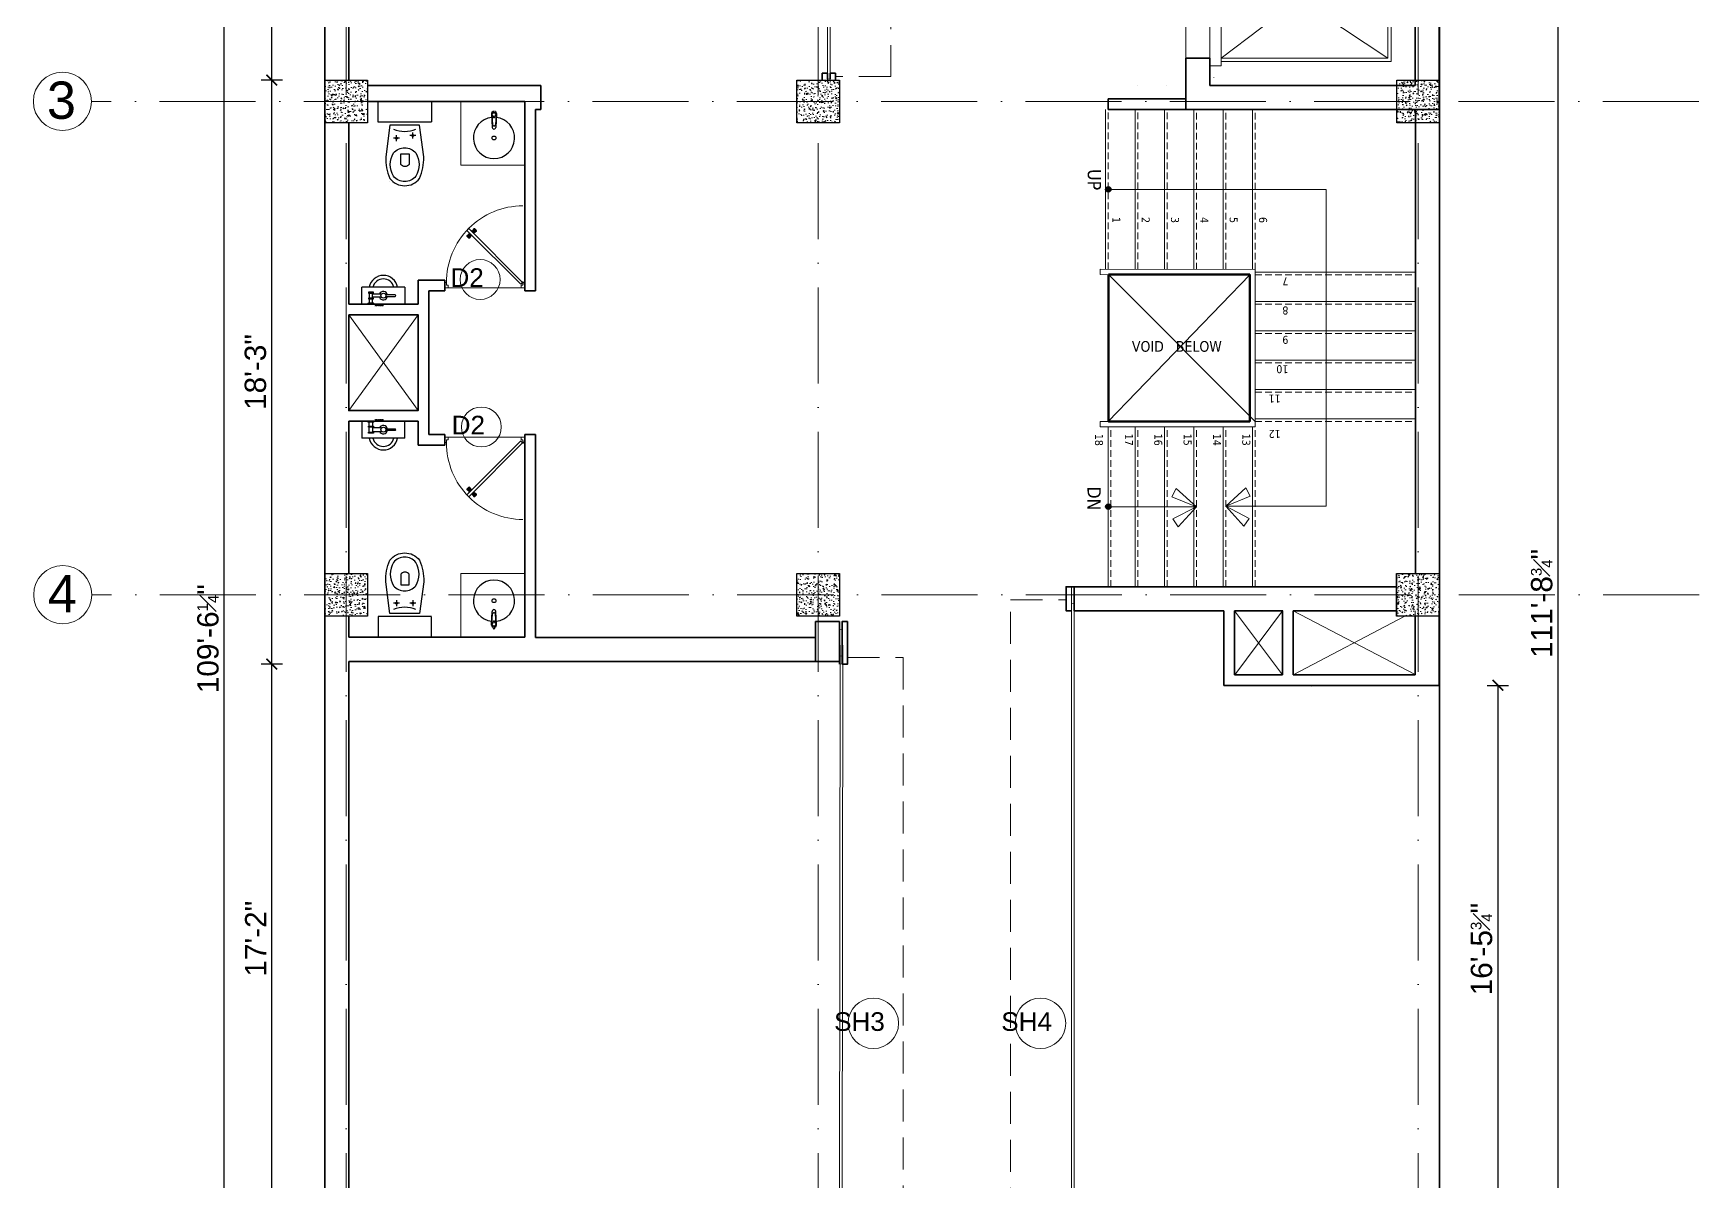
# Model space of a CAD drawing. Header units: inches. Extents: x 10755 to 33653, y -10992 to 10708.
# Drawn here: x 10755 to 11380, y 6447 to 6877 of the extents above; entities that cross this region are included whole.
import ezdxf

# ---------------------------------------------------------------- set-up
doc = ezdxf.new("R2010")
doc.units = ezdxf.units.IN
doc.header["$MEASUREMENT"] = 0
for name, pattern in [('ACAD_ISO10W100', [18, 12, -3, 0, -3]), ('HIDDEN', [0.375, 0.25, -0.125]), ('SA-WC-P$0$HIDDEN', [2.25, 1.5, -0.75])]:
    doc.linetypes.add(name, pattern=pattern)
for name, color, linetype, lineweight in [('arrow line', 54, 'Continuous', 9), ('centerline', 9, 'ACAD_ISO10W100', 5), ('col', 1, 'Continuous', 30), ('dim', 6, 'Continuous', 13), ('DIMINSION', 5, 'Continuous', 15), ('hatch', 33, 'Continuous', 5), ('hatch 2', 8, 'Continuous', 13), ('hatch- rcc', 252, 'Continuous', 5), ('hatch1', 9, 'Continuous', 5), ('L1 furnitures', 252, 'Continuous', 9), ('Pillar', 11, 'Continuous', 25), ('PUERTAS', 7, 'Continuous', 0), ('railing', 33, 'Continuous', 15), ('rs', 102, 'Continuous', 15), ('site', 4, 'Continuous', 35), ('STAIRCASE', 143, 'Continuous', 15), ('title text 1', 113, 'Continuous', 25), ('tread hidden', 200, 'HIDDEN', 9), ('wall', 1, 'Continuous', 35), ('win sec', 161, 'Continuous', 9)]:
    doc.layers.add(name, color=color, linetype=linetype, lineweight=lineweight)
doc.layers.add('T-TEXT', color=230, linetype='Continuous')
doc.layers.get('DIMINSION').off()
doc.styles.add('ATTR', font='romans.shx', dxfattribs={"width": 0.8, "height": 0.7})
doc.styles.add('Prajwal', font='stylu.ttf', dxfattribs={"height": 9})
doc.styles.get("Standard").update_dxf_attribs({"font": 'arial.ttf'})
doc.styles.add('suren', font='times.ttf', dxfattribs={"height": 4})
doc.dimstyles.new('S8', dxfattribs={"dimscale": 8, "dimtxt": 1, "dimasz": 0.5, "dimexe": 0.5, "dimexo": 0.5, "dimgap": 0.25, "dimtad": 1, "dimzin": 3, "dimdsep": 46, "dimlunit": 4, "dimtxsty": 'Standard', "dimblk": 'ARCHTICK', "dimcen": 0, "dimclrd": 256, "dimclre": 256, "dimclrt": 6, "dimadec": 0, "dimazin": 0, "dimtfac": 0.5, "dimtix": 1, "dimtmove": 1, "dimatfit": 3, "dimfxl": 0.5, "dimfxlon": 1, "dimfrac": 1, "dimtolj": 1, "dimtzin": 0, "dimarcsym": 1})

# ---------------------------------------------------------------- blocks, each defined once
blk = doc.blocks.new('A$C03EF3246')
at = {"layer": 'arrow line'}
for q in [(-16.37, -1.02), (-1.99, -1.02)]:
    blk.add_line((-9.18, 6.21), q, dxfattribs=at)
for points in [[(-16.37, -1.02), (-13.34, -2.78), (-9.18, 6.21)], [(-1.99, -1.02), (-5.01, -2.78), (-9.18, 6.21)]]:
    blk.add_lwpolyline(points, dxfattribs=at)
blk = doc.blocks.new('ETERWEWE')
at = {"layer": 'hatch- rcc', "linetype": 'Continuous', "ltscale": 30}
h = blk.add_hatch(dxfattribs=at)
h.set_pattern_fill('AR-CONC', color=256, scale=0.5, style=0)
h.set_pattern_definition([(50, (0, 0), (3.586300913, -0.313760675), [0.375, -4.125]), (355, (0, 0), (-0.69375667, 3.76096067), [0.3, -3.3]), (100.4514445, (0.299, -0.026), (2.89254423, 3.447199955), [0.31870096, -3.50571056]), (46.1842, (0, 1), (5.33620665, -0.8275964), [0.5625, -6.1875]), (96.6356355, (0.4447, 0.931), (4.67330973, 4.870593), [0.47805171, -5.2585688]), (351.184164, (0, 1), (4.67330973, 4.870593), [0.45, -4.95]), (21, (0.5, 0.75), (2.98453526, -2.013094453), [0.375, -4.125]), (326, (0.5, 0.75), (1.21657666, 3.625750225), [0.3, -3.3]), (71.4514447, (0.7487, 0.5822), (4.20111188, 1.612655764), [0.31870095, -3.50571056]), (37.5, (0, 0), (0.060799277, 1.664469269), [0, -3.26, 0, -3.35, 0, -3.3125]), (7.5, (0, 0), (1.315347687, 1.97205856), [0, -1.91, 0, -3.185, 0, -1.2625]), (327.5, (-1.115, 0), (2.669112181, -0.112774359), [0, -1.25, 0, -3.9, 0, -5.175]), (317.5, (-1.615, 0), (2.915930847, 0.50052491), [0, -1.625, 0, -2.59, 0, -3.675])])
h.paths.add_polyline_path([(159423.23, -3794.58), (159439.23, -3794.58), (159439.23, -3778.58), (159423.23, -3778.58)])
at = {"layer": 'col', "linetype": 'Continuous', "ltscale": 30}
blk.add_lwpolyline([(159423.23, -3794.58), (159423.23, -3778.58), (159439.23, -3778.58), (159439.23, -3794.58), (159423.23, -3794.58)], dxfattribs=at)
blk = doc.blocks.new('2ft6in')
at = {"layer": 'PUERTAS', "color": 2}
for p, q in [((0.84, 2.1), (21.02, 22.28)), ((21.71, 21.6), (1.47, 1.37)), ((18.33, 21.76), (18.31, 21.77)), ((21.71, 21.6), (21.02, 22.28)), ((21.18, 18.9), (21.2, 18.89)), ((0, 2), (0, 0)), ((0.6, 2), (0, 2)), ((1.33, 0), (0, 0)), ((0.6, 1.26), (0.6, 2.04)), ((0.67, 1.26), (0.6, 1.26)), ((0.67, 1.26), (0.67, 2.01)), ((0.67, 1), (0.67, 1.26)), ((1.33, 1), (0.67, 1)), ((1.31, 1.53), (0.79, 2.06)), ((1.36, 1.58), (0.81, 2.12)), ((1.36, 1.58), (1.31, 1.53)), ((1.47, 1.37), (1.31, 1.53)), ((1.33, 0), (1.33, 1)), ((28.67, 0), (28.67, 1)), ((28.67, 1), (29.33, 1)), ((28.67, 0), (30, 0)), ((29.33, 1), (29.33, 2)), ((29.33, 2), (30, 2)), ((30, 0), (30, 2))]:
    blk.add_line(p, q, dxfattribs=at)
at = {"layer": 'PUERTAS', "color": 8}
for p, q in [((18.81, 20.78), (18.04, 21.4)), ((18.86, 20.83), (18.08, 21.46)), ((18.95, 20.92), (18.2, 21.58)), ((18.44, 21.9), (18.31, 21.77)), ((19.07, 21.03), (18.34, 21.72)), ((18.44, 21.9), (18.56, 22.02)), ((18.58, 22.01), (18.56, 22.02)), ((19.3, 21.26), (18.61, 22)), ((19.42, 21.38), (18.75, 22.14)), ((19.51, 21.48), (18.88, 22.26)), ((18.91, 20.27), (19.19, 20.69)), ((19.55, 21.53), (18.93, 22.3)), ((19.13, 20.8), (19.03, 20.9)), ((19.15, 20.82), (19.05, 20.92)), ((19.09, 20.44), (19.25, 20.76)), ((19.19, 20.87), (19.1, 20.96)), ((19.25, 20.93), (19.16, 21.02)), ((19.28, 20.63), (19.32, 20.83)), ((19.4, 21.08), (19.31, 21.17)), ((19.47, 21.15), (19.38, 21.24)), ((19.43, 20.78), (19.4, 20.9)), ((19.51, 21.19), (19.42, 21.28)), ((19.55, 20.91), (19.43, 20.94)), ((19.53, 21.21), (19.44, 21.3)), ((19.7, 21.06), (19.51, 21.01)), ((19.89, 21.24), (19.58, 21.08)), ((20.07, 21.42), (19.64, 21.15)), ((19.69, 19.49), (20.12, 19.76)), ((19.87, 19.67), (20.18, 19.83)), ((20.06, 19.85), (20.25, 19.9)), ((20.21, 20), (20.33, 19.97)), ((20.21, 19.38), (20.83, 18.61)), ((20.23, 19.7), (20.32, 19.61)), ((20.25, 19.72), (20.34, 19.63)), ((20.25, 19.43), (20.88, 18.65)), ((20.29, 19.76), (20.38, 19.67)), ((20.33, 20.13), (20.36, 20.01)), ((20.34, 19.53), (21, 18.77)), ((20.36, 19.83), (20.45, 19.74)), ((20.48, 20.28), (20.44, 20.08)), ((20.46, 19.64), (21.14, 18.91)), ((20.5, 19.98), (20.6, 19.89)), ((20.67, 20.47), (20.51, 20.15)), ((20.85, 20.64), (20.57, 20.22)), ((20.57, 20.04), (20.66, 19.95)), ((20.61, 20.09), (20.7, 19.99)), ((20.63, 20.11), (20.72, 20.01)), ((20.69, 19.87), (21.42, 19.19)), ((20.81, 19.99), (21.56, 19.33)), ((20.9, 20.08), (21.68, 19.45)), ((20.95, 20.13), (21.72, 19.51)), ((21.32, 19.01), (21.2, 18.89)), ((21.32, 19.01), (21.44, 19.14)), ((21.43, 19.15), (21.44, 19.14)), ((0, 0), (30, 0))]:
    blk.add_line(p, q, dxfattribs=at)
at = {"layer": 'PUERTAS', "color": 1}
for p, q in [((18.06, 21.44), (18.48, 21.86)), ((18.74, 20.79), (18.06, 21.34)), ((18.08, 21.51), (18.45, 21.88)), ((18.11, 21.49), (18.08, 21.51)), ((18.82, 22.25), (18.45, 21.88)), ((18.9, 22.28), (18.48, 21.86)), ((18.84, 22.23), (18.82, 22.25)), ((18.83, 20.8), (19.18, 21.15)), ((18.84, 20.21), (19.1, 20.6)), ((18.85, 20.11), (18.84, 20.12)), ((18.92, 20.89), (18.93, 20.88)), ((19.54, 21.59), (18.99, 22.27)), ((19.02, 20.88), (19.24, 21.1)), ((19.12, 20.8), (19.03, 20.89)), ((19.1, 20.7), (19.11, 20.69)), ((19.1, 20.6), (19.1, 20.6)), ((19.11, 20.79), (19.33, 21.01)), ((19.54, 21.5), (19.18, 21.15)), ((19.45, 21.31), (19.24, 21.1)), ((19.55, 21.22), (19.33, 21.01)), ((19.45, 21.41), (19.45, 21.41)), ((19.54, 21.22), (19.45, 21.31)), ((19.53, 19.43), (19.54, 19.42)), ((19.64, 21.23), (19.64, 21.23)), ((19.64, 19.42), (20.02, 19.67)), ((19.74, 21.24), (19.73, 21.23)), ((20.12, 21.49), (19.74, 21.24)), ((20.02, 19.67), (20.03, 19.68)), ((20.12, 19.68), (20.12, 19.68)), ((20.21, 19.69), (20.43, 19.9)), ((20.22, 21.48), (20.22, 21.49)), ((20.22, 19.41), (20.57, 19.76)), ((20.22, 19.69), (20.31, 19.6)), ((20.22, 19.32), (20.76, 18.64)), ((20.31, 19.6), (20.52, 19.81)), ((20.31, 19.5), (20.31, 19.5)), ((20.65, 20.12), (20.43, 19.9)), ((20.74, 20.03), (20.52, 19.81)), ((20.93, 20.11), (20.57, 19.76)), ((20.64, 20.11), (20.73, 20.02)), ((20.66, 20.31), (20.65, 20.31)), ((20.65, 20.21), (20.65, 20.22)), ((20.91, 20.7), (20.66, 20.31)), ((20.84, 20.02), (20.83, 20.03)), ((20.86, 18.63), (21.28, 19.05)), ((20.91, 20.8), (20.91, 20.79)), ((20.94, 18.66), (21.31, 19.03)), ((21.02, 20.12), (21.7, 19.57)), ((21.7, 19.47), (21.28, 19.05)), ((21.67, 19.4), (21.31, 19.03)), ((21.65, 19.42), (21.67, 19.4)), ((20.91, 18.68), (20.94, 18.66))]:
    blk.add_line(p, q, dxfattribs=at)
at = {"layer": 'PUERTAS', "color": 2}
for radius in [0.129, 0.0627]:
    blk.add_circle((0.68, 2.14), radius, dxfattribs=at)
at = {"layer": 'PUERTAS', "color": 8}
blk.add_arc((0.68, 2.14), 28.65, 359.72845, 90.03333, dxfattribs=at)
at = {"layer": 'PUERTAS', "color": 1}
for centre, start, end in [((18.78, 20.84), 231.07637, 315), ((18.89, 20.16), 135, 225), ((18.94, 22.23), 38.92363, 135), ((18.97, 20.93), 225, 315), ((19.16, 20.74), 135, 219.74275), ((19.06, 20.65), 315, 39.74275), ((19.4, 21.36), 315, 45), ((19.49, 21.55), 315, 38.92363), ((19.59, 19.47), 225, 315), ((19.6, 21.18), 50.25725, 135), ((19.68, 21.28), 230.25725, 315), ((20.07, 19.63), 50.25725, 135), ((20.17, 21.44), 45, 135), ((20.16, 19.73), 230.25725, 315), ((20.27, 19.36), 135, 218.92363), ((20.35, 19.55), 135, 225), ((20.7, 20.26), 135, 219.74275), ((20.6, 20.17), 315, 39.74275), ((20.78, 19.98), 45, 135), ((20.87, 20.75), 315, 45), ((20.98, 20.07), 51.07637, 135), ((21.65, 19.52), 315, 51.07637), ((20.82, 18.68), 218.92363, 315)]:
    blk.add_arc(centre, 0.0667, start, end, dxfattribs=at)
blk = doc.blocks.new('rwewrwe')
at = {"layer": 'railing', "linetype": 'Continuous', "ltscale": 30}
blk.add_line((179366.88, -4040.04), (179367.88, -4040.04), dxfattribs=at)
at = {"layer": 'STAIRCASE', "linetype": 'Continuous', "ltscale": 30}
for p, q in [((179345.86, -4031.04), (179345.86, -4031.04)), ((179356.86, -4031.04), (179356.86, -4031.04))]:
    blk.add_line(p, q, dxfattribs=at)
at = {"layer": 'wall', "color": 7, "ltscale": 30}
for p, q in [((179363.96, -3954.19), (179363.96, -3974.31)), ((179458.96, -3954.19), (179363.96, -3954.19)), ((179458.96, -3963.19), (179458.96, -3954.19)), ((179372.96, -3963.19), (179372.96, -3974.31)), ((179372.96, -3963.19), (179449.96, -3963.19)), ((179449.96, -3963.19), (179449.96, -4031.04)), ((179458.96, -4040.04), (179458.96, -3963.19)), ((179363.96, -3974.31), (179372.96, -3974.31)), ((179363.96, -4020.79), (179363.96, -4040.04)), ((179372.96, -4020.79), (179363.96, -4020.79)), ((179372.96, -4020.79), (179372.96, -4031.04)), ((179372.96, -4031.04), (179449.96, -4031.04)), ((179458.96, -4040.04), (179363.96, -4040.04))]:
    blk.add_line(p, q, dxfattribs=at)
at = {"layer": 'wall', "color": 7}
blk.add_line((179372.96, -4020.79), (179363.96, -4020.79), dxfattribs=at)
at = {"layer": 'win sec', "color": 7}
for p, q in [((179377.14, -3970.9), (179372.96, -3970.9)), ((179377.14, -4023.75), (179377.14, -3970.9)), ((179363.96, -3974.31), (179363.96, -4021.66)), ((179372.96, -3974.31), (179372.96, -4021.66)), ((179377.14, -3972.19), (179440.96, -3972.19)), ((179377.14, -3973.44), (179439.71, -3973.44)), ((179377.14, -4020.79), (179439.71, -3973.44)), ((179439.71, -4020.79), (179439.71, -3973.44)), ((179440.96, -4022.04), (179440.96, -3972.19)), ((179377.14, -3979.44), (179439.71, -4020.79)), ((179377.14, -4020.79), (179439.71, -4020.79)), ((179372.96, -4023.75), (179377.14, -4023.75)), ((179377.14, -4022.04), (179440.96, -4022.04)), ((179374.4, -4028.04), (179374.4, -4028.03))]:
    blk.add_line(p, q, dxfattribs=at)
blk = doc.blocks.new('wewerrr')
at = {"layer": 'DIMINSION', "linetype": 'Continuous'}
for p in [(16886.62, -332.81), (16886.62, -332.81), (17063.62, -332.81), (17063.62, -332.81), (17288.57, -332.81), (17288.57, -332.81), (16886.62, -517.81), (16886.62, -517.81), (17063.62, -517.81), (17063.62, -517.81), (17288.49, -517.81), (17288.49, -517.81)]:
    blk.add_blockref('ETERWEWE', p, dxfattribs=at)
blk = doc.blocks.new('_ArchTick')
at = {"color": 0, "const_width": 0.15}
blk.add_lwpolyline([(-0.5, -0.5), (0.5, 0.5)], dxfattribs=at)
blk = doc.blocks.new('*D3614')
at = {"layer": 'Defpoints', "color": 0, "transparency": 16777216}
for p in [(10844.23, 6640.82), (10864.08, 6640.82), (10864.08, 6434.82)]:
    blk.add_point(p, dxfattribs=at)
at = {"layer": 'dim', "lineweight": -2, "transparency": 16777216}
for p, q in [((10848.23, 6640.82), (10840.23, 6640.82)), ((10844.23, 6434.82), (10844.23, 6640.82)), ((10848.23, 6434.82), (10840.23, 6434.82))]:
    blk.add_line(p, q, dxfattribs=at)
at = {"layer": 'dim', "lineweight": -2, "transparency": 16777216, "xscale": 4, "yscale": 4, "zscale": 4}
for p, rotation in [((10844.23, 6640.82), 90), ((10844.23, 6434.82), 270)]:
    blk.add_blockref('_ArchTick', p, dxfattribs=dict(at, rotation=rotation))
at = {"layer": 'dim', "color": 6, "transparency": 16777216, "insert": (10838.21, 6537.82), "char_height": 8, "attachment_point": 5, "rotation": 90}
blk.add_mtext('\\A1;17\'-2"', dxfattribs=at)
blk = doc.blocks.new('*D3615')
at = {"layer": 'Defpoints', "color": 0, "transparency": 16777216}
for p in [(10844.23, 6859.82), (10864.08, 6859.82), (10864.08, 6640.82)]:
    blk.add_point(p, dxfattribs=at)
at = {"layer": 'dim', "lineweight": -2, "transparency": 16777216}
for p, q in [((10848.23, 6859.82), (10840.23, 6859.82)), ((10844.23, 6640.82), (10844.23, 6859.82)), ((10848.23, 6640.82), (10840.23, 6640.82))]:
    blk.add_line(p, q, dxfattribs=at)
at = {"layer": 'dim', "lineweight": -2, "transparency": 16777216, "xscale": 4, "yscale": 4, "zscale": 4}
for p, rotation in [((10844.23, 6859.82), 90), ((10844.23, 6640.82), 270)]:
    blk.add_blockref('_ArchTick', p, dxfattribs=dict(at, rotation=rotation))
at = {"layer": 'dim', "color": 6, "transparency": 16777216, "insert": (10838.14, 6750.32), "char_height": 8, "attachment_point": 5, "rotation": 90}
blk.add_mtext('\\A1;18\'-3"', dxfattribs=at)
blk = doc.blocks.new('*D3616')
at = {"layer": 'Defpoints', "color": 0, "transparency": 16777216}
for p in [(10844.23, 7059.82), (10864.08, 7059.82), (10864.08, 6859.82)]:
    blk.add_point(p, dxfattribs=at)
at = {"layer": 'dim', "lineweight": -2, "transparency": 16777216}
for p, q in [((10848.23, 7059.82), (10840.23, 7059.82)), ((10844.23, 6859.82), (10844.23, 7059.82)), ((10848.23, 6859.82), (10840.23, 6859.82))]:
    blk.add_line(p, q, dxfattribs=at)
at = {"layer": 'dim', "lineweight": -2, "transparency": 16777216, "xscale": 4, "yscale": 4, "zscale": 4}
for p, rotation in [((10844.23, 7059.82), 90), ((10844.23, 6859.82), 270)]:
    blk.add_blockref('_ArchTick', p, dxfattribs=dict(at, rotation=rotation))
at = {"layer": 'dim', "color": 6, "transparency": 16777216, "insert": (10838.14, 6959.82), "char_height": 8, "attachment_point": 5, "rotation": 90}
blk.add_mtext('\\A1;16\'-8"', dxfattribs=at)
blk = doc.blocks.new('*D3627')
at = {"layer": 'Defpoints', "color": 0, "transparency": 16777216}
for p in [(31969.25, 7241.82), (11281.95, 6632.82), (31991.14, 6632.82)]:
    blk.add_point(p, dxfattribs=at)
at = {"layer": 'dim', "lineweight": -2, "transparency": 16777216}
for p, q in [((31987.14, 7241.82), (31995.14, 7241.82)), ((31991.14, 7241.82), (31991.14, 6632.82)), ((31987.14, 6632.82), (31995.14, 6632.82))]:
    blk.add_line(p, q, dxfattribs=at)
at = {"layer": 'dim', "lineweight": -2, "transparency": 16777216, "xscale": 4, "yscale": 4, "zscale": 4}
for p, rotation in [((31991.14, 7241.82), 90), ((31991.14, 6632.82), 270)]:
    blk.add_blockref('_ArchTick', p, dxfattribs=dict(at, rotation=rotation))
at = {"layer": 'dim', "color": 6, "transparency": 16777216, "insert": (31985.05, 6937.32), "char_height": 8, "attachment_point": 5, "rotation": 90}
blk.add_mtext('\\A1;50\'-9"', dxfattribs=at)
blk = doc.blocks.new('*D3618')
at = {"layer": 'Defpoints', "color": 0, "transparency": 16777216}
for p in [(11281.95, 6632.82), (11281.88, 6435.01), (11303.91, 6435.01)]:
    blk.add_point(p, dxfattribs=at)
at = {"layer": 'dim', "lineweight": -2, "transparency": 16777216}
for p, q in [((11299.91, 6632.82), (11307.91, 6632.82)), ((11303.91, 6632.82), (11303.91, 6435.01)), ((11299.91, 6435.01), (11307.91, 6435.01))]:
    blk.add_line(p, q, dxfattribs=at)
at = {"layer": 'dim', "lineweight": -2, "transparency": 16777216, "xscale": 4, "yscale": 4, "zscale": 4}
for p, rotation in [((11303.91, 6632.82), 90), ((11303.91, 6435.01), 270)]:
    blk.add_blockref('_ArchTick', p, dxfattribs=dict(at, rotation=rotation))
at = {"layer": 'dim', "color": 6, "transparency": 16777216, "insert": (11297.8, 6533.91), "char_height": 8, "attachment_point": 5, "rotation": 90}
blk.add_mtext('\\A1;16\'-5{\\H0.500000x;\\S3#4;}"', dxfattribs=at)
blk = doc.blocks.new('*D3619')
at = {"layer": 'Defpoints', "color": 0, "transparency": 16777216}
for p in [(10826.43, 7307.44), (10869.88, 7307.44), (10869.88, 5993.15)]:
    blk.add_point(p, dxfattribs=at)
at = {"layer": 'dim', "lineweight": -2, "transparency": 16777216}
for p, q in [((10830.43, 7307.44), (10822.43, 7307.44)), ((10826.43, 5993.15), (10826.43, 7307.44)), ((10830.43, 5993.15), (10822.43, 5993.15))]:
    blk.add_line(p, q, dxfattribs=at)
at = {"layer": 'dim', "lineweight": -2, "transparency": 16777216, "xscale": 4, "yscale": 4, "zscale": 4}
for p, rotation in [((10826.43, 7307.44), 90), ((10826.43, 5993.15), 270)]:
    blk.add_blockref('_ArchTick', p, dxfattribs=dict(at, rotation=rotation))
at = {"layer": 'dim', "color": 6, "transparency": 16777216, "insert": (10820.35, 6650.3), "char_height": 8, "attachment_point": 5, "rotation": 90}
blk.add_mtext('\\A1;109\'-6{\\H0.500000x;\\S1#4;}"', dxfattribs=at)
blk = doc.blocks.new('*D3620')
at = {"layer": 'Defpoints', "color": 0, "transparency": 16777216}
for p in [(11282.05, 7333.92), (11326.48, 7333.92), (11282.03, 5993.15)]:
    blk.add_point(p, dxfattribs=at)
at = {"layer": 'dim', "lineweight": -2, "transparency": 16777216}
for p, q in [((11322.48, 7333.92), (11330.48, 7333.92)), ((11326.48, 5993.15), (11326.48, 7333.92)), ((11322.48, 5993.15), (11330.48, 5993.15))]:
    blk.add_line(p, q, dxfattribs=at)
at = {"layer": 'dim', "lineweight": -2, "transparency": 16777216, "xscale": 4, "yscale": 4, "zscale": 4}
for p, rotation in [((11326.48, 7333.92), 90), ((11326.48, 5993.15), 270)]:
    blk.add_blockref('_ArchTick', p, dxfattribs=dict(at, rotation=rotation))
at = {"layer": 'dim', "color": 6, "transparency": 16777216, "insert": (11320.37, 6663.53), "char_height": 8, "attachment_point": 5, "rotation": 90}
blk.add_mtext('\\A1;111\'-8{\\H0.500000x;\\S3#4;}"', dxfattribs=at)

msp = doc.modelspace()

# ---------------------------------------------------------------- hatches: boundary and pattern name
at = {"layer": 'Pillar', "ltscale": 100}
h = msp.add_hatch(color=256, dxfattribs=at)
edge = h.paths.add_edge_path()
edge.add_ellipse((11157.86, 6818.828), major_axis=(0.707, 0.707), ratio=1, start_angle=315, end_angle=495)
edge.add_ellipse((11157.86, 6818.828), major_axis=(0.707, 0.707), ratio=1, start_angle=135, end_angle=315)
h = msp.add_hatch(color=256, dxfattribs=at)
edge = h.paths.add_edge_path()
edge.add_ellipse((11157.86, 6818.826), major_axis=(0.707, 0.707), ratio=1, start_angle=135, end_angle=495)
h = msp.add_hatch(color=256, dxfattribs=at)
edge = h.paths.add_edge_path()
edge.add_ellipse((11157.859, 6699.821), major_axis=(0.707, 0.707), ratio=1, start_angle=315, end_angle=495)
edge.add_ellipse((11157.859, 6699.821), major_axis=(0.707, 0.707), ratio=1, start_angle=135, end_angle=315)
h = msp.add_hatch(color=256, dxfattribs=at)
edge = h.paths.add_edge_path()
edge.add_ellipse((11157.859, 6699.819), major_axis=(0.707, 0.707), ratio=1, start_angle=135, end_angle=495)

# ---------------------------------------------------------------- linework, layer by layer
for p, q in [((10927.195, 6848.282), (10927.195, 6847.445)), ((10927.915, 6848.282), (10927.915, 6847.445)), ((10926.655, 6847.205), (10926.835, 6842.075)), ((10926.777, 6846.756), (10927.017, 6843.058)), ((10927.555, 6847.642), (10927.555, 6847.642)), ((10928.332, 6846.756), (10928.092, 6843.058)), ((10928.455, 6847.205), (10928.275, 6842.075)), ((10892.17, 6837.987), (10889.858, 6837.987)), ((10891.014, 6836.831), (10891.014, 6839.143)), ((10898.308, 6838.987), (10895.996, 6838.987)), ((10897.152, 6837.831), (10897.152, 6840.143)), ((10894.134, 6782.087), (10878.033, 6782.087)), ((10880.448, 6780.209), (10880.448, 6779.896)), ((10882.327, 6780.209), (10880.448, 6780.209)), ((10880.448, 6779.896), (10882.327, 6779.896)), ((10880.761, 6779.896), (10880.761, 6778.017)), ((10882.013, 6778.017), (10882.013, 6779.896)), ((10882.013, 6779.583), (10885.382, 6779.583)), ((10882.327, 6779.896), (10882.327, 6780.209)), ((10882.64, 6775.826), (10880.135, 6775.826)), ((10880.448, 6778.017), (10880.448, 6777.704)), ((10882.327, 6778.017), (10880.448, 6778.017)), ((10880.448, 6777.704), (10882.327, 6777.704)), ((10882.327, 6776.139), (10880.448, 6776.139)), ((10880.761, 6777.704), (10880.761, 6776.139)), ((10885.392, 6778.33), (10882.013, 6778.33)), ((10882.013, 6776.139), (10882.013, 6777.704)), ((10882.327, 6777.704), (10882.327, 6778.017)), ((10890.467, 6779.269), (10886.96, 6779.269)), ((10886.96, 6778.643), (10890.467, 6778.643)), ((10882.64, 6731.833), (10880.135, 6731.833)), ((10882.327, 6731.52), (10880.448, 6731.52)), ((10880.448, 6729.642), (10880.448, 6729.955)), ((10880.448, 6729.955), (10882.327, 6729.955)), ((10882.327, 6729.642), (10880.448, 6729.642)), ((10880.761, 6729.955), (10880.761, 6731.52)), ((10880.761, 6727.763), (10880.761, 6729.642)), ((10882.013, 6731.52), (10882.013, 6729.955)), ((10882.013, 6729.642), (10882.013, 6727.763)), ((10882.327, 6729.955), (10882.327, 6729.642)), ((10894.134, 6725.572), (10878.033, 6725.572)), ((10880.448, 6727.45), (10880.448, 6727.763)), ((10880.448, 6727.763), (10882.327, 6727.763)), ((10882.327, 6727.45), (10880.448, 6727.45)), ((10885.392, 6729.329), (10882.013, 6729.329)), ((10882.013, 6728.076), (10885.382, 6728.076)), ((10882.327, 6727.763), (10882.327, 6727.45)), ((10886.96, 6729.015), (10890.467, 6729.015)), ((10890.467, 6728.389), (10886.96, 6728.389)), ((10892.17, 6663.666), (10889.858, 6663.666)), ((10891.014, 6664.822), (10891.014, 6662.509)), ((10898.308, 6663.666), (10895.996, 6663.666)), ((10897.152, 6664.822), (10897.152, 6662.509)), ((10926.654, 6655.446), (10926.834, 6660.576)), ((10926.777, 6655.896), (10927.017, 6659.594)), ((10927.194, 6654.369), (10927.194, 6655.207)), ((10927.914, 6654.369), (10927.914, 6655.207)), ((10928.332, 6655.896), (10928.092, 6659.594)), ((10928.454, 6655.446), (10928.274, 6660.576)), ((10927.554, 6654.009), (10927.554, 6654.009))]:
    msp.add_line(p, q)
at = {"linetype": 'SA-WC-P$0$HIDDEN', "ltscale": 0.1}
for points in [[(10884.084, 6851.819), (10904.082, 6851.819), (10904.082, 6844.04), (10884.084, 6844.04)], [(10884.084, 6650.834), (10904.082, 6650.834), (10904.082, 6658.613), (10884.084, 6658.613)]]:
    msp.add_lwpolyline(points, close=True, dxfattribs=at)
for points in [[(10888.552, 6822.897, 0.2410835), (10894.083, 6820.177, 0.2419532), (10899.627, 6822.915, 0.1129079), (10901.211, 6830.968), (10899.627, 6842.947), (10888.539, 6842.947), (10886.955, 6830.968, 0.1126049), (10888.53, 6822.935)], [(10926.777, 6846.756, -0.3144956), (10927.22, 6846.108, 0.3666648)], [(10928.332, 6846.756, 0.3144956), (10927.889, 6846.108, -0.3666648)], [(10888.552, 6679.755, -0.2410835), (10894.083, 6682.476, -0.2419532), (10899.627, 6679.737, -0.1129079), (10901.211, 6671.685), (10899.627, 6659.706), (10888.539, 6659.706), (10886.955, 6671.685, -0.1126049), (10888.53, 6679.717)], [(10926.777, 6655.896, 0.3144956), (10927.22, 6656.544, -0.3666648)], [(10928.332, 6655.896, -0.3144956), (10927.889, 6656.544, 0.3666648)]]:
    msp.add_lwpolyline(points, format="xyb")
for points in [[(10898.253, 6823.726, -0.234777), (10894.083, 6821.761, -0.234777), (10889.913, 6823.726, -0.2799463), (10889.913, 6832.468, -0.234777), (10894.083, 6834.433, -0.234777), (10898.253, 6832.468, -0.2799463)], [(10892.607, 6828.186), (10892.607, 6832.146), (10895.775, 6832.146), (10895.775, 6828.186, -0.5)], [(10898.253, 6678.927, 0.234777), (10894.083, 6680.891, 0.234777), (10889.913, 6678.927, 0.2799463), (10889.913, 6670.184, 0.234777), (10894.083, 6668.219, 0.234777), (10898.253, 6670.184, 0.2799463)], [(10892.607, 6674.467), (10892.607, 6670.507), (10895.775, 6670.507), (10895.775, 6674.467, 0.5)]]:
    msp.add_lwpolyline(points, format="xyb", close=True)
for points in [[(10894.134, 6782.087), (10894.134, 6775.826), (10878.033, 6775.826), (10878.033, 6782.087)], [(10894.134, 6725.572), (10894.134, 6731.833), (10878.033, 6731.833), (10878.033, 6725.572)]]:
    msp.add_lwpolyline(points)
for centre, radius in [((10891.014, 6837.987), 0.364), ((10897.152, 6838.987), 0.364), ((10927.555, 6838.092), 0.72), ((10886.084, 6778.956), 0.939), ((10886.084, 6728.702), 0.939), ((10891.014, 6663.666), 0.364), ((10897.152, 6663.666), 0.364), ((10927.554, 6664.56), 0.72)]:
    msp.add_circle(centre, radius)
for centre, radius, start, end in [((10927.555, 6838.092), 7.722, 96.315848, 83.684184), ((10927.555, 6847.205), 0.9, 113.578195, 180.000016), ((10927.555, 6846.756), 0.778, 0.000016, 180.000016), ((10927.555, 6842.075), 0.72, 180.000016, 0.000016), ((10927.555, 6843.111), 0.54, 185.655088, 354.344945), ((10927.555, 6847.282), 0.36, 90.000016, 180.000016), ((10927.555, 6846.108), 0.334, 180.000016, 0.000016), ((10927.555, 6847.282), 0.36, 0.000016, 90.000016), ((10927.555, 6847.205), 0.9, 0.000016, 66.421838), ((10894.085, 6852.25), 11.679, 248.778548, 291.196015), ((10888.711, 6822.016), 0.198, 203.943737, 216.697558), ((10886.084, 6781.193), 5.367, 9.7326, 170.4409), ((10886.084, 6781.193), 4.025, 12.8398, 167.201), ((10886.084, 6778.956), 1.565, 11.8763, 156.5863), ((10880.461, 6775.812), 0.327, 92.4084, 177.5916), ((10882.312, 6775.812), 0.327, 2.4084, 87.5916), ((10886.084, 6778.956), 1.565, 202.85047, 348.577), ((10890.467, 6778.956), 0.313, 270, 90), ((10880.461, 6731.847), 0.327, 182.4084, 267.5916), ((10882.312, 6731.847), 0.327, 272.4084, 357.5916), ((10886.084, 6728.702), 1.565, 11.423, 157.14953), ((10886.084, 6726.466), 5.367, 189.5591, 350.2674), ((10886.084, 6726.466), 4.025, 192.799, 347.1602), ((10886.084, 6728.702), 1.565, 203.4137, 348.1237), ((10890.467, 6728.702), 0.313, 270, 90), ((10888.711, 6679.637), 0.198, 143.302442, 156.056263), ((10927.554, 6664.56), 7.722, 276.315816, 263.684152), ((10894.085, 6650.402), 11.679, 68.803985, 111.221452), ((10927.554, 6660.576), 0.72, 359.999984, 179.999984), ((10927.554, 6655.446), 0.9, 179.999984, 246.421805), ((10927.554, 6655.896), 0.778, 179.999984, 359.999984), ((10927.554, 6659.541), 0.54, 5.655055, 174.344912), ((10927.554, 6656.544), 0.334, 359.999984, 179.999984), ((10927.554, 6655.446), 0.9, 293.578162, 359.999984), ((10927.554, 6654.369), 0.36, 179.999984, 269.999984), ((10927.554, 6654.369), 0.36, 269.999984, 359.999984), ((11233.927, 6632.261), 0.198, 53.302442, 66.056263)]:
    msp.add_arc(centre, radius, start, end)
at = {"layer": 'arrow line'}
for p, q in [((11157.86, 6818.826), (11239.565, 6818.826)), ((11239.565, 6818.826), (11239.565, 6700.047)), ((11158.859, 6699.819), (11190.859, 6699.819)), ((11239.565, 6700.047), (11201.859, 6700.047))]:
    msp.add_line(p, q, dxfattribs=at)
at = {"layer": 'centerline', "ltscale": 3}
for p, q in [((10872.082, 7377.148), (10872.082, 6051.326)), ((11049.082, 7377.148), (11049.082, 6051.326)), ((11274.03, 7377.148), (11274.03, 6069.715)), ((11379.194, 6851.819), (10776.693, 6851.819)), ((11379.308, 6666.819), (10776.807, 6666.819))]:
    msp.add_line(p, q, dxfattribs=at)
at = {"layer": 'centerline', "linetype": 'Continuous'}
for centre in [(10765.781, 6851.819), (10765.895, 6666.819)]:
    msp.add_circle(centre, 10.912, dxfattribs=at)
at = {"layer": 'hatch', "linetype": 'Continuous', "ltscale": 30}
for p, q in [((11205.14, 6660.809), (11223.14, 6636.82)), ((11223.14, 6660.821), (11205.224, 6636.82)), ((11272.881, 6636.903), (11227.14, 6660.82)), ((11227.14, 6636.82), (11269.075, 6658.819))]:
    msp.add_line(p, q, dxfattribs=at)
at = {"layer": 'hatch 2', "linetype": 'Continuous', "ltscale": 30}
for p, q in [((10873.084, 6771.826), (10899.083, 6735.833)), ((10899.083, 6771.826), (10873.084, 6735.833))]:
    msp.add_line(p, q, dxfattribs=at)
at = {"layer": 'hatch 2', "ltscale": 30}
for centre, radius in [((10922.369, 6785.019), 7.47), ((10922.831, 6729.704), 7.47), ((11069.751, 6506.101), 9.47), ((11132.416, 6506.101), 9.47)]:
    msp.add_circle(centre, radius, dxfattribs=at)
at = {"layer": 'hatch1', "linetype": 'Continuous', "ltscale": 30}
for p, q in [((11157.865, 6786.833), (11157.847, 6731.797)), ((11210.86, 6786.82), (11157.847, 6731.797)), ((11212.859, 6731.819), (11157.865, 6786.834)), ((11281.881, 6632.82), (11281.881, 6434.819))]:
    msp.add_line(p, q, dxfattribs=at)
at = {"layer": 'L1 furnitures', "color": 7, "linetype": 'Continuous', "ltscale": 30}
for p, q in [((10915.084, 6827.891), (10915.083, 6851.819)), ((10939.084, 6827.891), (10915.084, 6827.891)), ((10915.084, 6674.76), (10915.083, 6650.833)), ((10939.084, 6674.76), (10915.084, 6674.76)), ((10939.084, 6674.76), (10939.084, 6650.832)), ((11272.881, 6636.903), (11272.881, 6660.829)), ((11248.881, 6636.903), (11272.881, 6636.903))]:
    msp.add_line(p, q, dxfattribs=at)
at = {"layer": 'Pillar', "ltscale": 100}
for centre in [(11157.86, 6818.826), (11157.859, 6699.819)]:
    msp.add_circle(centre, 1, dxfattribs=at)
at = {"layer": 'railing', "linetype": 'Continuous', "ltscale": 30}
for p, q in [((11154.86, 6786.834), (11154.86, 6788.834)), ((11212.86, 6788.819), (11154.86, 6788.834)), ((11210.86, 6786.819), (11154.86, 6786.834)), ((11210.859, 6731.819), (11210.86, 6786.819)), ((11212.859, 6729.819), (11212.86, 6788.819)), ((11154.859, 6729.819), (11154.859, 6731.819)), ((11210.859, 6731.819), (11154.859, 6731.819)), ((11212.859, 6729.819), (11154.859, 6729.819))]:
    msp.add_line(p, q, dxfattribs=at)
at = {"layer": 'rs'}
for p, q in [((11052.526, 6859.819), (11052.526, 6924.487)), ((11053.526, 6859.819), (11053.526, 6924.487)), ((11144.001, 6669.817), (11144.001, 6660.819)), ((11145.001, 6669.819), (11145.001, 6660.819)), ((11144.001, 6662.861), (11144.001, 6433.478)), ((11145.001, 6662.86), (11145.001, 6433.478)), ((11057.084, 6434.819), (11057.301, 6647.838)), ((11058.084, 6434.819), (11058.301, 6647.838))]:
    msp.add_line(p, q, dxfattribs=at)
at = {"layer": 'rs', "linetype": 'HIDDEN', "ltscale": 48}
for points in [[(11076.355, 6908.842), (11076.355, 6861.078), (11055.531, 6861.078)], [(11142.001, 6432.373), (11121.173, 6432.41), (11121.173, 6664.906), (11142.001, 6664.906)], [(11060.084, 6643.263), (11080.913, 6643.226), (11080.913, 6428.342), (11060.084, 6428.342)]]:
    msp.add_lwpolyline(points, dxfattribs=at)
at = {"layer": 'rs', "const_width": 0.25}
for points in [[(11053.526, 6862.337), (11053.526, 6860.221), (11052.526, 6860.221), (11052.526, 6862.337)], [(11144.001, 6669.819), (11144.001, 6666.819), (11145.001, 6666.819), (11145.001, 6669.819)], [(11144.001, 6669.817), (11144.001, 6666.817), (11145.001, 6666.817), (11145.001, 6669.817)], [(11144.001, 6660.819), (11144.001, 6663.523), (11145.001, 6663.523), (11145.001, 6660.819)], [(11144.001, 6660.819), (11144.001, 6663.523), (11145.001, 6663.523), (11145.001, 6660.819)], [(11058.084, 6656.819), (11058.084, 6653.819), (11057.084, 6653.819), (11057.084, 6656.819)], [(11058.084, 6656.819), (11058.084, 6653.819), (11057.084, 6653.819), (11057.084, 6656.819)], [(11058.084, 6643.874), (11058.084, 6640.874), (11057.084, 6640.874), (11057.084, 6643.874)], [(11058.084, 6640.819), (11058.084, 6643.819), (11057.084, 6643.819), (11057.084, 6640.819)]]:
    msp.add_lwpolyline(points, dxfattribs=at)
at = {"layer": 'site', "linetype": 'Continuous', "ltscale": 30}
msp.add_lwpolyline([(11282.031, 5993.441), (11282.031, 7334.207), (11049.571, 7334.068), (11049.911, 7310.073), (10864.084, 7307.441), (10864.084, 5993.441), (11282.031, 5993.441)], dxfattribs=at)
at = {"layer": 'STAIRCASE', "linetype": 'Continuous', "ltscale": 30}
for p, q in [((11156.86, 6788.833), (11156.86, 6848.819)), ((11167.86, 6788.83), (11167.86, 6848.819)), ((11178.86, 6788.827), (11178.86, 6848.819)), ((11189.86, 6788.825), (11189.86, 6848.819)), ((11200.86, 6788.822), (11200.86, 6848.819)), ((11211.86, 6788.819), (11211.86, 6848.819)), ((11201.86, 6786.82), (11201.86, 6786.822)), ((11212.86, 6787.819), (11272.86, 6787.819)), ((11212.86, 6776.819), (11272.86, 6776.819)), ((11212.86, 6765.819), (11272.86, 6765.819)), ((11212.859, 6754.819), (11272.86, 6754.819)), ((11212.859, 6743.819), (11272.86, 6743.819)), ((11157.859, 6731.81), (11157.859, 6731.82)), ((11157.859, 6669.819), (11157.859, 6729.819)), ((11167.859, 6669.819), (11167.859, 6729.819)), ((11168.859, 6731.819), (11168.859, 6731.82)), ((11178.859, 6669.819), (11178.859, 6729.819)), ((11179.859, 6731.819), (11179.859, 6731.82)), ((11189.859, 6669.819), (11189.859, 6729.819)), ((11190.859, 6731.819), (11190.859, 6731.82)), ((11200.859, 6669.819), (11200.859, 6729.819)), ((11201.859, 6731.819), (11201.859, 6731.82)), ((11211.859, 6669.819), (11211.859, 6729.819)), ((11212.859, 6732.819), (11272.86, 6732.819)), ((11266.031, 6669.819), (11157.847, 6669.819))]:
    msp.add_line(p, q, dxfattribs=at)
at = {"layer": 'tread hidden', "ltscale": 10}
for p, q in [((11157.86, 6788.833), (11157.86, 6848.819)), ((11168.86, 6788.83), (11168.86, 6848.819)), ((11179.86, 6788.827), (11179.86, 6848.819)), ((11190.86, 6788.825), (11190.86, 6848.819)), ((11201.86, 6788.822), (11201.86, 6848.819)), ((11212.86, 6788.819), (11212.86, 6848.819)), ((11212.86, 6786.819), (11272.86, 6786.819)), ((11212.86, 6775.819), (11272.86, 6775.819)), ((11212.86, 6764.819), (11272.86, 6764.819)), ((11212.859, 6753.819), (11272.86, 6753.819)), ((11212.859, 6742.819), (11272.86, 6742.819)), ((11158.859, 6669.819), (11158.859, 6729.819)), ((11168.859, 6669.819), (11168.859, 6729.819)), ((11179.859, 6669.819), (11179.859, 6729.819)), ((11190.859, 6669.819), (11190.859, 6729.819)), ((11201.859, 6669.819), (11201.859, 6729.819)), ((11212.859, 6731.819), (11272.86, 6731.819)), ((11212.859, 6669.819), (11212.859, 6729.819))]:
    msp.add_line(p, q, dxfattribs=at)
at = {"layer": 'wall', "linetype": 'Continuous', "ltscale": 30}
for p, q in [((10864.082, 6859.819), (10864.082, 7059.819)), ((10873.082, 6859.819), (10873.082, 7059.819)), ((11281.925, 6859.819), (11282.031, 7059.819)), ((10880.084, 6857.819), (10945.084, 6857.819)), ((10945.084, 6848.819), (10945.084, 6857.819)), ((10939.084, 6851.819), (10880.084, 6851.819)), ((10939.084, 6851.819), (10939.083, 6780.826)), ((10943.084, 6848.819), (10943.083, 6780.826)), ((10943.084, 6848.819), (10945.084, 6848.819)), ((11186.944, 6852.819), (11157.847, 6852.819)), ((11157.847, 6848.819), (11157.847, 6852.819)), ((11273.034, 6848.819), (11157.847, 6848.819)), ((11272.953, 6674.823), (11273.034, 6848.819)), ((10864.084, 6640.819), (10864.084, 6843.819)), ((10873.084, 6775.826), (10873.084, 6843.819)), ((11281.953, 6674.819), (11282.031, 6843.819)), ((10909.083, 6784.826), (10899.083, 6784.826)), ((10899.083, 6775.826), (10899.083, 6784.826)), ((10903.083, 6726.833), (10903.083, 6780.826)), ((10909.083, 6780.826), (10903.083, 6780.826)), ((10909.083, 6780.826), (10909.083, 6784.826)), ((10943.084, 6780.826), (10939.083, 6780.826)), ((10899.083, 6775.826), (10873.084, 6775.826)), ((10873.084, 6735.833), (10873.084, 6771.826)), ((10899.083, 6771.826), (10873.084, 6771.826)), ((10899.083, 6735.833), (10899.083, 6771.826)), ((10899.083, 6735.833), (10873.084, 6735.833)), ((10899.083, 6731.833), (10873.084, 6731.833)), ((10873.084, 6731.833), (10873.084, 6674.819)), ((10899.083, 6722.833), (10899.083, 6731.833)), ((10903.083, 6726.833), (10909.083, 6726.833)), ((10909.083, 6726.833), (10909.083, 6722.833)), ((10939.083, 6726.833), (10939.084, 6650.831)), ((10943.084, 6726.833), (10939.083, 6726.833)), ((10943.083, 6726.833), (10943.084, 6650.826)), ((10909.083, 6722.833), (10899.083, 6722.833)), ((10939.084, 6674.76), (10939.084, 6650.831)), ((11250.929, 6669.819), (11145.001, 6669.819)), ((11266.031, 6669.819), (11250.929, 6669.819)), ((11201.14, 6660.819), (11145.001, 6660.819)), ((11201.14, 6660.819), (11201.14, 6632.82)), ((11223.14, 6660.819), (11205.14, 6660.819)), ((11205.14, 6660.819), (11205.14, 6636.82)), ((11205.234, 6660.82), (11223.233, 6660.82)), ((11205.234, 6660.816), (11223.14, 6660.816)), ((11223.14, 6660.816), (11223.14, 6636.82)), ((11227.14, 6660.82), (11227.14, 6636.82)), ((11265.953, 6660.819), (11227.14, 6660.819)), ((11281.881, 6660.816), (11281.881, 6632.82)), ((10873.084, 6658.819), (10873.084, 6650.834)), ((11272.881, 6658.819), (11272.881, 6636.82)), ((10939.084, 6650.831), (10873.084, 6650.834)), ((10943.084, 6650.826), (11048.084, 6650.826)), ((11223.14, 6653.978), (11223.14, 6648.808)), ((10864.082, 6640.819), (10864.082, 6434.819)), ((10873.082, 6641.826), (11057.084, 6641.826)), ((10873.082, 6641.826), (10873.082, 6434.819)), ((10880.084, 6641.826), (10943.084, 6641.826)), ((11205.14, 6636.82), (11223.14, 6636.82)), ((11227.14, 6636.82), (11272.881, 6636.82)), ((11201.14, 6632.82), (11281.881, 6632.82))]:
    msp.add_line(p, q, dxfattribs=at)
at = {"layer": 'wall'}
for p, q in [((11050.526, 6862.337), (11050.526, 6859.819)), ((11050.526, 6862.337), (11052.526, 6862.337)), ((11052.526, 6862.337), (11052.526, 6860.221)), ((11145.001, 6669.819), (11145.001, 6660.819)), ((11145.001, 6660.819), (11145.001, 6669.819)), ((11145.001, 6669.819), (11145.001, 6660.819)), ((11145.003, 6669.817), (11145.001, 6669.817)), ((11145.001, 6669.817), (11145.001, 6660.819)), ((11048.084, 6656.819), (11048.084, 6641.826)), ((11048.084, 6656.819), (11057.084, 6656.819)), ((11057.084, 6656.819), (11057.084, 6640.819))]:
    msp.add_line(p, q, dxfattribs=at)
for points in [[(11055.526, 6859.819), (11055.526, 6862.337), (11053.526, 6862.337), (11053.526, 6860.221)], [(11144.001, 6660.819), (11142.001, 6660.819), (11142.001, 6669.819), (11145.001, 6669.819)], [(11145.001, 6663.523), (11145.001, 6660.819)]]:
    msp.add_lwpolyline(points, dxfattribs=at)
at = {"layer": 'wall', "color": 4, "linetype": 'Continuous', "lineweight": 60, "ltscale": 30}
msp.add_lwpolyline([(11157.866, 6786.833), (11210.859, 6786.833), (11210.859, 6731.819), (11157.866, 6731.819)], close=True, dxfattribs=at)
at = {"layer": 'wall', "linetype": 'Continuous', "ltscale": 30}
msp.add_lwpolyline([(10873.084, 6771.826), (10899.083, 6771.826), (10899.083, 6735.833), (10873.084, 6735.833)], close=True, dxfattribs=at)
at = {"layer": 'wall'}
msp.add_lwpolyline([(11060.084, 6656.819), (11058.084, 6656.819), (11058.084, 6640.819), (11060.084, 6640.819)], close=True, dxfattribs=at)
msp.add_lwpolyline([(11060.084, 6656.819), (11058.084, 6656.819), (11058.084, 6640.819), (11060.084, 6640.819)], close=True, dxfattribs=at)

# ---------------------------------------------------------------- block references
at = {"color": 3, "extrusion": (0, 0, -1), "zscale": -1}
msp.add_blockref('2ft6in', (-10939.083, 6781.848), dxfattribs=at)
at = {"color": 3, "rotation": 180}
msp.add_blockref('2ft6in', (10939.083, 6725.833), dxfattribs=at)
at = {"layer": 'DIMINSION', "linetype": 'Continuous'}
for p in [(-148559.147, 10638.401), (-148382.147, 10638.401), (-148157.199, 10638.401), (-148382.147, 10453.401), (-148382.147, 10453.401), (-148157.278, 10453.401)]:
    msp.add_blockref('ETERWEWE', p, dxfattribs=at)
at = {"layer": 'STAIRCASE', "extrusion": (0, 0, -1), "zscale": -1, "rotation": 87.09630795632324}
msp.add_blockref('A$C03EF3246', (-11184.194, 6708.67), dxfattribs=at)
at = {"layer": 'STAIRCASE', "rotation": 87.0963079579939}
msp.add_blockref('A$C03EF3246', (11208.525, 6708.898), dxfattribs=at)
at = {"layer": 'wall', "linetype": 'Continuous'}
for name, p in [('wewerrr', (-165445.765, 10971.215)), ('rwewrwe', (-168177.018, 10888.856))]:
    msp.add_blockref(name, p, dxfattribs=at)

# ---------------------------------------------------------------- texts
at = {"style": 'ATTR', "width": 0.8, "flags": 9}
msp.add_attdef('ESTCODE', (10886.084, 6775.826), '', height=0.626, rotation=180, dxfattribs=at)
at = {"style": 'ATTR', "text_generation_flag": 4, "width": 0.8, "flags": 9}
msp.add_attdef('ESTCODE', (10886.084, 6731.833), '', height=0.626, rotation=180, dxfattribs=at)
at = {"layer": 'T-TEXT', "ltscale": 100, "char_height": 14, "width": 12.94397, "attachment_point": 3, "style": 'suren'}
for s, insert in [('{\\fArial|b0|i0|c0|p34;3}', (10770.824, 6859.257)), ('{\\fArial|b0|i0|c0|p34;4}', (10771.139, 6674.257))]:
    msp.add_mtext(s, dxfattribs=dict(at, insert=insert))
at = {"layer": 'title text 1', "color": 7, "char_height": 5, "width": 6.821210263296961e-13, "attachment_point": 7, "rotation": 270, "style": 'Prajwal'}
for s, insert in [('\\pi-4.137;{\\fTahoma|b0|i0|c0|p34;UP}', (11150.069, 6822.27)), ('\\pi-4.137;{\\fTahoma|b0|i0|c0|p34;DN}', (11150.048, 6703.258))]:
    msp.add_mtext(s, dxfattribs=dict(at, insert=insert))
at = {"layer": 'title text 1', "attachment_point": 1, "style": 'Prajwal'}
for s, insert, char_height, width, rotation in [('\\pi-2.903;{\\fTahoma|b0|i0|c0|p34;1}', (11162.361, 6805.54), 3, 6.480149750132112e-13, 270), ('\\pi-2.903;{\\fTahoma|b0|i0|c0|p34;2}', (11173.361, 6805.54), 3, 6.480149750132112e-13, 270), ('\\pi-2.903;{\\fTahoma|b0|i0|c0|p34;3}', (11184.361, 6805.54), 3, 6.480149750132112e-13, 270), ('\\pi-2.903;{\\fTahoma|b0|i0|c0|p34;4}', (11195.361, 6805.531), 3, 6.480149750132112e-13, 270), ('\\pi-2.903;{\\fTahoma|b0|i0|c0|p34;5}', (11206.361, 6805.528), 3, 6.480149750132112e-13, 270), ('\\pi-2.903;{\\fTahoma|b0|i0|c0|p34;6}', (11217.361, 6805.54), 3, 6.480149750132112e-13, 270), ('\\pi-5.632;{\\fArial|b0|i0|c0|p34;D2}', (10916.865, 6789.235), 7, 6.48014975013211e-13, 359.956324), ('\\pi-2.903;{\\fTahoma|b0|i0|c0|p34;7}', (11222.45, 6782.884), 3, 6.480149750132112e-13, 180), ('\\pi-2.903;{\\fTahoma|b0|i0|c0|p34;8}', (11222.449, 6771.883), 3, 6.480149750132112e-13, 180), ('\\pi-2.903;{\\fTahoma|b0|i0|c0|p34;9}', (11222.45, 6760.883), 3, 6.480149750132112e-13, 180), ('\\pi-2.903;{\\fTahoma|b0|i0|c0|p34;10}', (11222.45, 6749.883), 3, 6.480149750132112e-13, 180), ('\\pi-6.48e-013,l6.48e-013;{\\fTahoma|b0|i0|c0|p34;11}', (11222.45, 6738.883), 3, 6.480149750132112e-13, 180), ('\\pi-5.632;{\\fArial|b0|i0|c0|p34;D2}', (10917.327, 6733.92), 7, 6.48014975013211e-13, 359.956324), ('\\pi-2.903;{\\fTahoma|b0|i0|c0|p34;18}', (11155.867, 6724.223), 3, 6.480149750132112e-13, 270), ('\\pi-2.903;{\\fTahoma|b0|i0|c0|p34;17}', (11167.078, 6724.269), 3, 6.480149750132112e-13, 270), ('\\pi-2.903;{\\fTahoma|b0|i0|c0|p34;16}', (11178.078, 6724.269), 3, 6.480149750132112e-13, 270), ('\\pi-2.903;{\\fTahoma|b0|i0|c0|p34;15}', (11189.078, 6724.269), 3, 6.480149750132112e-13, 270), ('\\pi-2.903;{\\fTahoma|b0|i0|c0|p34;14}', (11200.078, 6724.269), 3, 6.480149750132112e-13, 270), ('\\pi-2.903;{\\fTahoma|b0|i0|c0|p34;13}', (11211.078, 6724.269), 3, 6.480149750132112e-13, 270), ('\\pi-6.48e-013,l6.48e-013;{\\fTahoma|b0|i0|c0|p34;12}', (11222.449, 6725.627), 3, 6.480149750132112e-13, 180), ('\\pi-5.632;{\\fArial|b0|i0|c0|p34;SH3}', (11060.684, 6510.248), 7, 6.48014975013211e-13, 359.956324), ('\\pi-5.632;{\\fArial|b0|i0|c0|p34;SH4}', (11123.349, 6510.248), 7, 6.48014975013211e-13, 359.956324)]:
    msp.add_mtext(s, dxfattribs=dict(at, insert=insert, char_height=char_height, width=width, rotation=rotation))
at = {"layer": 'title text 1', "color": 7, "insert": (11169.994, 6757.854), "char_height": 4, "width": 42.84158, "attachment_point": 7, "style": 'Prajwal'}
msp.add_mtext('\\pi-3.309;{\\fTahoma|b0|i0|c0|p34;VOID   BELOW}', dxfattribs=at)

# ---------------------------------------------------------------- dimensions: what is measured, and where the dimension line sits
at = {"layer": 'dim'}
for base, p1, p2, angle, picture, middle in [((11326.479, 7333.917), (11282.031, 5993.15), (11282.051, 7333.917), 90, '*D3620', (11320.367, 6663.533)), ((10826.431, 7307.441), (10869.88, 5993.15), (10869.88, 7307.441), 90, '*D3619', (10820.347, 6650.295)), ((31991.136, 6632.82), (31969.254, 7241.819), (11281.953, 6632.82), 90, '*D3627', (31985.051, 6937.319)), ((10844.226, 7059.819), (10864.084, 6859.819), (10864.084, 7059.819), 270, '*D3616', (10838.142, 6959.819)), ((10844.226, 6859.819), (10864.084, 6640.819), (10864.084, 6859.819), 270, '*D3615', (10838.139, 6750.319)), ((10844.226, 6640.819), (10864.084, 6434.819), (10864.084, 6640.819), 270, '*D3614', (10838.21, 6537.819)), ((11303.911, 6435.008), (11281.953, 6632.82), (11281.881, 6435.008), 90, '*D3618', (11297.799, 6533.914))]:
    dim = msp.add_linear_dim(base=base, p1=p1, p2=p2, angle=angle, dimstyle='S8', dxfattribs=at)
    dim.commit()
    dim.dimension.update_dxf_attribs({"geometry": picture, "text_midpoint": middle})

doc.saveas('drawing.dxf')
